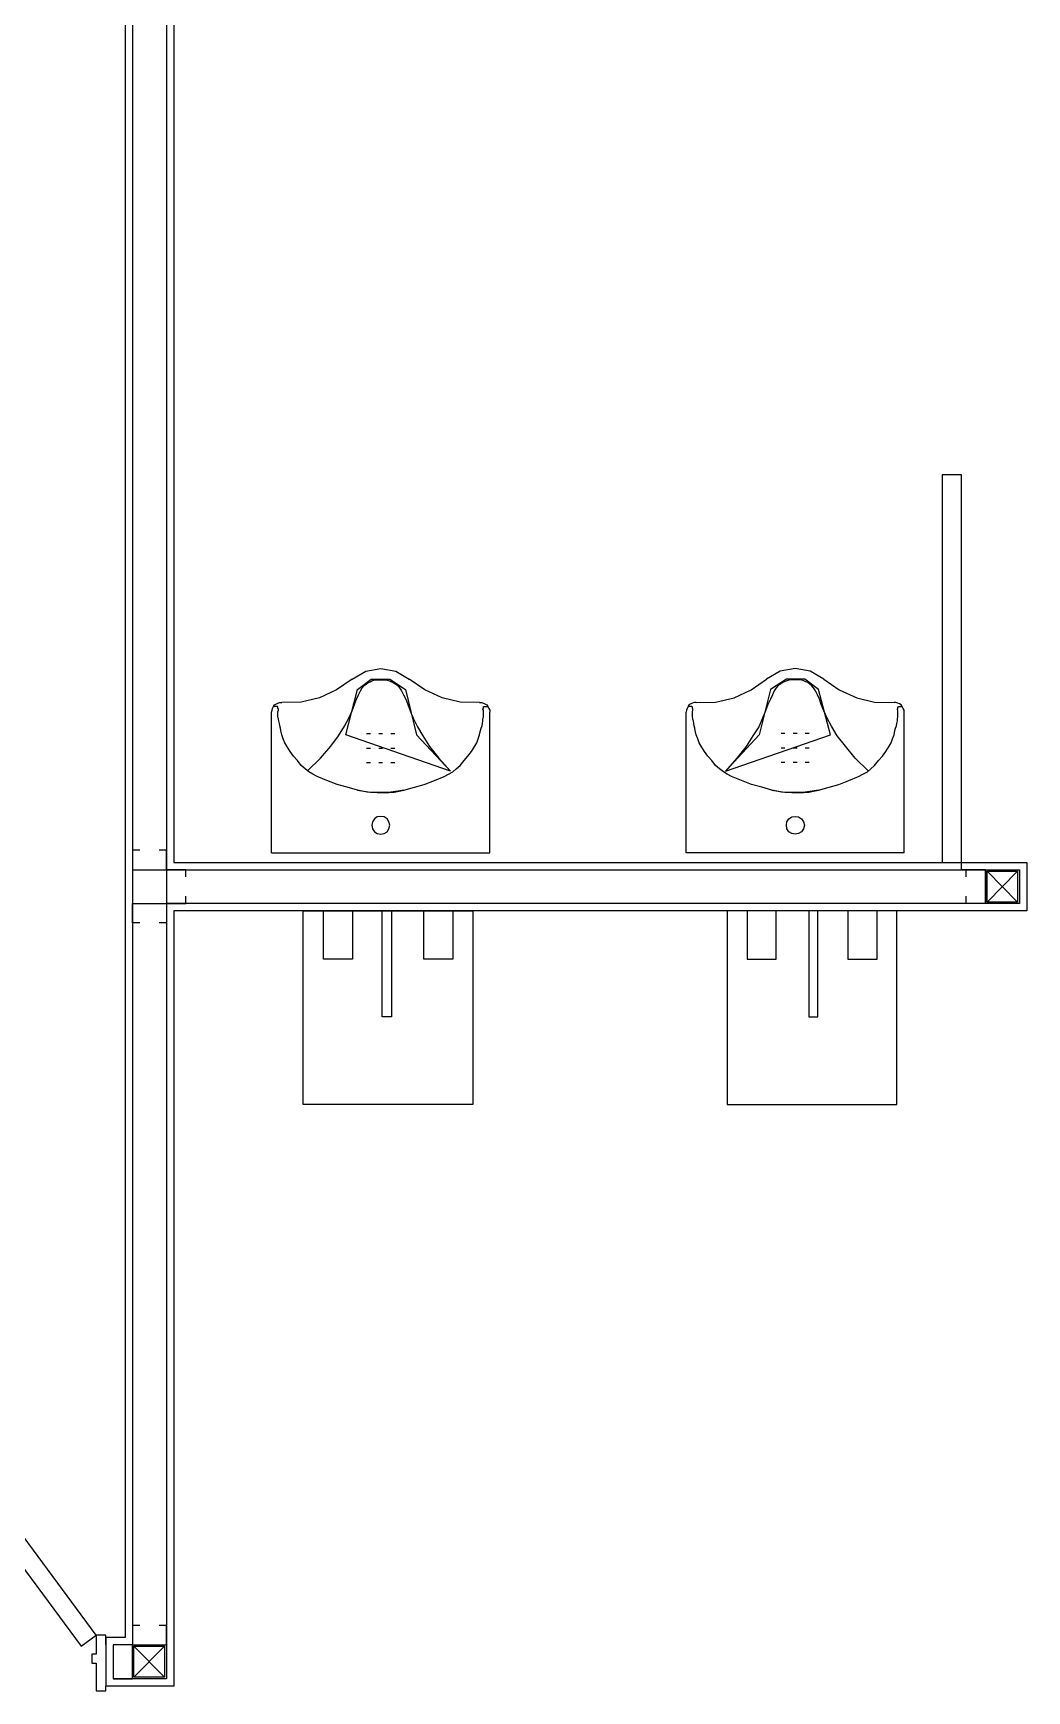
# Model space of a CAD drawing. Header units: metres. Extents: x 2 to 323, y -2 to 254.
# Drawn here: x 163.716 to 165.766, y 38.766 to 42.188 of the extents above; entities that cross this region are included whole.
import ezdxf

# ---------------------------------------------------------------- set-up
doc = ezdxf.new("R2010")
doc.units = ezdxf.units.M
for name, color, linetype in [('0-VISTA-005', 7, 'Continuous'), ('0-VISTA-015', 7, 'Continuous'), ('DURLOCK', 7, 'Continuous'), ('gris 005', 7, 'Continuous'), ('punta 01', 7, 'Continuous'), ('punta 02', 7, 'Continuous')]:
    doc.layers.add(name, color=color, linetype=linetype)

msp = doc.modelspace()

# ---------------------------------------------------------------- linework, layer by layer
for p, q in [((164.208, 40.496), (164.208, 40.786)), ((164.658, 40.496), (164.658, 40.786)), ((165.063, 40.496), (165.063, 40.786)), ((165.513, 40.496), (165.513, 40.786)), ((164.404, 40.742), (164.412, 40.742)), ((164.429, 40.742), (164.437, 40.742)), ((164.454, 40.742), (164.462, 40.742)), ((165.267, 40.742), (165.259, 40.742)), ((165.292, 40.742), (165.284, 40.742)), ((165.317, 40.742), (165.309, 40.742)), ((164.404, 40.712), (164.412, 40.712)), ((164.429, 40.712), (164.437, 40.712)), ((164.454, 40.712), (164.462, 40.712)), ((165.267, 40.712), (165.259, 40.712)), ((165.292, 40.712), (165.284, 40.712)), ((165.317, 40.712), (165.309, 40.712)), ((164.404, 40.682), (164.412, 40.682)), ((164.429, 40.682), (164.437, 40.682)), ((164.454, 40.682), (164.462, 40.682)), ((165.267, 40.682), (165.259, 40.682)), ((165.292, 40.682), (165.284, 40.682)), ((165.317, 40.682), (165.309, 40.682)), ((164.208, 40.496), (164.658, 40.496)), ((165.513, 40.496), (165.063, 40.496))]:
    msp.add_line(p, q)
for points in [[(164.374, 40.854), (164.402, 40.871), (164.433, 40.876), (164.464, 40.871), (164.492, 40.854)], [(165.347, 40.854), (165.319, 40.871), (165.288, 40.876), (165.257, 40.871), (165.229, 40.854)], [(164.374, 40.854), (164.342, 40.832), (164.307, 40.816), (164.269, 40.807), (164.229, 40.806)], [(164.282, 40.665), (164.282, 40.665), (164.309, 40.691), (164.33, 40.716), (164.346, 40.737), (164.358, 40.757), (164.367, 40.774), (164.374, 40.789), (164.379, 40.802), (164.383, 40.813), (164.387, 40.822), (164.391, 40.83), (164.395, 40.836), (164.399, 40.841), (164.403, 40.844), (164.407, 40.847), (164.411, 40.849), (164.415, 40.851), (164.419, 40.852), (164.423, 40.853), (164.428, 40.853), (164.432, 40.853), (164.437, 40.853), (164.442, 40.853), (164.446, 40.852), (164.451, 40.851), (164.455, 40.849), (164.459, 40.847), (164.464, 40.844), (164.468, 40.841), (164.472, 40.836), (164.476, 40.83), (164.48, 40.822), (164.485, 40.813), (164.489, 40.802), (164.494, 40.789), (164.5, 40.774), (164.509, 40.756), (164.52, 40.737), (164.534, 40.715), (164.553, 40.691), (164.577, 40.664), (164.361, 40.739), (164.385, 40.833), (164.413, 40.854), (164.452, 40.854), (164.484, 40.833), (164.507, 40.739), (164.577, 40.664)], [(164.637, 40.806), (164.597, 40.807), (164.56, 40.816), (164.524, 40.832), (164.492, 40.854)], [(165.084, 40.806), (165.124, 40.807), (165.162, 40.816), (165.197, 40.832), (165.229, 40.854)], [(165.439, 40.665), (165.439, 40.665), (165.412, 40.691), (165.392, 40.716), (165.375, 40.737), (165.363, 40.757), (165.354, 40.774), (165.347, 40.789), (165.342, 40.802), (165.338, 40.813), (165.334, 40.822), (165.33, 40.83), (165.326, 40.836), (165.322, 40.841), (165.318, 40.844), (165.314, 40.847), (165.31, 40.849), (165.306, 40.851), (165.302, 40.852), (165.298, 40.853), (165.293, 40.853), (165.289, 40.853), (165.284, 40.853), (165.28, 40.853), (165.275, 40.852), (165.271, 40.851), (165.266, 40.849), (165.262, 40.847), (165.258, 40.844), (165.253, 40.841), (165.249, 40.836), (165.245, 40.83), (165.241, 40.822), (165.237, 40.813), (165.232, 40.802), (165.227, 40.789), (165.221, 40.774), (165.213, 40.756), (165.201, 40.737), (165.187, 40.715), (165.168, 40.691), (165.144, 40.664), (165.361, 40.739), (165.336, 40.833), (165.308, 40.854), (165.27, 40.854), (165.237, 40.833), (165.214, 40.739), (165.144, 40.664)], [(165.347, 40.854), (165.379, 40.832), (165.415, 40.816), (165.452, 40.807), (165.492, 40.806)], [(164.208, 40.786), (164.209, 40.79), (164.21, 40.794), (164.212, 40.798), (164.214, 40.801), (164.218, 40.803), (164.221, 40.805), (164.225, 40.806), (164.229, 40.806)], [(164.481, 40.625), (164.468, 40.623), (164.454, 40.621), (164.44, 40.62), (164.426, 40.62), (164.416, 40.62), (164.405, 40.621), (164.395, 40.623), (164.385, 40.625), (164.364, 40.631), (164.343, 40.637), (164.322, 40.645), (164.302, 40.653), (164.293, 40.658), (164.285, 40.663), (164.277, 40.669), (164.269, 40.676), (164.261, 40.686), (164.253, 40.695), (164.246, 40.705), (164.239, 40.716), (164.235, 40.723), (164.232, 40.731), (164.229, 40.739), (164.227, 40.748), (164.226, 40.753), (164.225, 40.758), (164.224, 40.763), (164.223, 40.768), (164.222, 40.771), (164.222, 40.773), (164.221, 40.776), (164.221, 40.779), (164.221, 40.782), (164.221, 40.784), (164.221, 40.787), (164.222, 40.79), (164.222, 40.791), (164.222, 40.793), (164.221, 40.794), (164.221, 40.796), (164.221, 40.797), (164.22, 40.797), (164.22, 40.798), (164.219, 40.798), (164.217, 40.798), (164.216, 40.798), (164.214, 40.798), (164.213, 40.797)], [(164.385, 40.625), (164.398, 40.623), (164.412, 40.621), (164.426, 40.62), (164.44, 40.62), (164.45, 40.62), (164.461, 40.621), (164.471, 40.623), (164.481, 40.625), (164.503, 40.631), (164.523, 40.637), (164.544, 40.645), (164.564, 40.653), (164.573, 40.658), (164.582, 40.663), (164.589, 40.669), (164.597, 40.676), (164.605, 40.686), (164.613, 40.695), (164.62, 40.705), (164.627, 40.716), (164.631, 40.723), (164.634, 40.731), (164.637, 40.739), (164.639, 40.748), (164.64, 40.753), (164.642, 40.758), (164.643, 40.763), (164.644, 40.768), (164.644, 40.771), (164.644, 40.773), (164.645, 40.776), (164.645, 40.779), (164.645, 40.782), (164.645, 40.784), (164.645, 40.787), (164.645, 40.79), (164.644, 40.791), (164.644, 40.793), (164.645, 40.794), (164.645, 40.796), (164.645, 40.797), (164.646, 40.797), (164.646, 40.798), (164.647, 40.798), (164.649, 40.798), (164.65, 40.798), (164.652, 40.798), (164.654, 40.797)], [(164.637, 40.806), (164.641, 40.806), (164.645, 40.805), (164.648, 40.803), (164.652, 40.801), (164.654, 40.798), (164.656, 40.794), (164.658, 40.79), (164.658, 40.786)], [(165.084, 40.806), (165.08, 40.806), (165.076, 40.805), (165.073, 40.803), (165.069, 40.801), (165.067, 40.798), (165.065, 40.794), (165.064, 40.79), (165.063, 40.786)], [(165.336, 40.625), (165.323, 40.623), (165.309, 40.621), (165.295, 40.62), (165.281, 40.62), (165.271, 40.62), (165.26, 40.621), (165.25, 40.623), (165.24, 40.625), (165.219, 40.631), (165.198, 40.637), (165.177, 40.645), (165.157, 40.653), (165.148, 40.658), (165.14, 40.663), (165.132, 40.669), (165.124, 40.676), (165.116, 40.686), (165.108, 40.695), (165.101, 40.705), (165.094, 40.716), (165.09, 40.723), (165.087, 40.731), (165.084, 40.739), (165.082, 40.748), (165.081, 40.753), (165.08, 40.758), (165.079, 40.763), (165.078, 40.768), (165.077, 40.771), (165.077, 40.773), (165.076, 40.776), (165.076, 40.779), (165.076, 40.782), (165.076, 40.784), (165.076, 40.787), (165.077, 40.79), (165.077, 40.791), (165.077, 40.793), (165.076, 40.794), (165.076, 40.796), (165.076, 40.797), (165.075, 40.797), (165.075, 40.798), (165.074, 40.798), (165.072, 40.798), (165.071, 40.798), (165.069, 40.798), (165.068, 40.797)], [(165.24, 40.625), (165.253, 40.623), (165.267, 40.621), (165.281, 40.62), (165.295, 40.62), (165.305, 40.62), (165.316, 40.621), (165.326, 40.623), (165.336, 40.625), (165.358, 40.631), (165.378, 40.637), (165.399, 40.645), (165.419, 40.653), (165.428, 40.658), (165.437, 40.663), (165.444, 40.669), (165.452, 40.676), (165.46, 40.686), (165.468, 40.695), (165.475, 40.705), (165.482, 40.716), (165.486, 40.723), (165.489, 40.731), (165.492, 40.739), (165.494, 40.748), (165.495, 40.753), (165.497, 40.758), (165.498, 40.763), (165.499, 40.768), (165.499, 40.771), (165.499, 40.773), (165.5, 40.776), (165.5, 40.779), (165.5, 40.782), (165.5, 40.784), (165.5, 40.787), (165.5, 40.79), (165.499, 40.791), (165.499, 40.793), (165.5, 40.794), (165.5, 40.796), (165.5, 40.797), (165.501, 40.797), (165.501, 40.798), (165.502, 40.798), (165.504, 40.798), (165.505, 40.798), (165.507, 40.798), (165.509, 40.797)], [(165.513, 40.786), (165.513, 40.79), (165.511, 40.794), (165.509, 40.798), (165.507, 40.801), (165.503, 40.803), (165.5, 40.805), (165.496, 40.806), (165.492, 40.806)]]:
    msp.add_lwpolyline(points)
for points in [[(164.415, 40.553), (164.416, 40.545), (164.42, 40.539), (164.426, 40.536), (164.433, 40.534), (164.44, 40.536), (164.446, 40.539), (164.45, 40.545), (164.452, 40.553), (164.45, 40.56), (164.446, 40.566), (164.44, 40.57), (164.433, 40.571), (164.426, 40.57), (164.42, 40.566), (164.416, 40.56), (164.415, 40.553)], [(165.307, 40.553), (165.305, 40.545), (165.301, 40.539), (165.295, 40.536), (165.288, 40.534), (165.281, 40.536), (165.275, 40.539), (165.271, 40.545), (165.27, 40.553), (165.271, 40.56), (165.275, 40.566), (165.281, 40.57), (165.288, 40.571), (165.295, 40.57), (165.301, 40.566), (165.305, 40.56), (165.307, 40.553)]]:
    msp.add_lwpolyline(points, close=True)
at = {"layer": '0-VISTA-005'}
for p, q in [((165.747, 40.394), (165.684, 40.458)), ((165.747, 40.458), (165.684, 40.394)), ((163.987, 38.794), (163.924, 38.858)), ((163.987, 38.858), (163.924, 38.794))]:
    msp.add_line(p, q, dxfattribs=at)
for points in [[(165.681, 40.461), (165.751, 40.461), (165.751, 40.391), (165.681, 40.391), (165.681, 40.461)], [(165.684, 40.458), (165.747, 40.458), (165.747, 40.394), (165.684, 40.394), (165.684, 40.458)], [(164.273, 40.376), (164.623, 40.376), (164.623, 39.976), (164.273, 39.976), (164.273, 40.376)], [(164.315, 40.376), (164.375, 40.376), (164.375, 40.276), (164.315, 40.276), (164.315, 40.376)], [(164.436, 40.376), (164.455, 40.376), (164.455, 40.157), (164.436, 40.157), (164.436, 40.376)], [(164.522, 40.376), (164.582, 40.376), (164.582, 40.276), (164.522, 40.276), (164.522, 40.376)], [(165.498, 40.376), (165.148, 40.376), (165.148, 39.976), (165.498, 39.976), (165.498, 40.376)], [(165.249, 40.376), (165.189, 40.376), (165.189, 40.276), (165.249, 40.276), (165.249, 40.376)], [(165.335, 40.376), (165.316, 40.376), (165.316, 40.157), (165.335, 40.157), (165.335, 40.376)], [(165.457, 40.376), (165.397, 40.376), (165.397, 40.276), (165.457, 40.276), (165.457, 40.376)], [(163.921, 38.861), (163.991, 38.861), (163.991, 38.791), (163.921, 38.791), (163.921, 38.861)], [(163.924, 38.858), (163.987, 38.858), (163.987, 38.794), (163.924, 38.794), (163.924, 38.858)]]:
    msp.add_lwpolyline(points, close=True, dxfattribs=at)
at = {"layer": '0-VISTA-015'}
for points in [[(163.936, 40.501), (163.921, 40.501), (163.921, 40.461), (163.991, 40.461), (163.991, 40.501), (163.976, 40.501)], [(164.031, 40.446), (164.031, 40.461), (163.991, 40.461), (163.991, 40.391), (164.031, 40.391), (164.031, 40.406)], [(165.641, 40.446), (165.641, 40.461), (165.681, 40.461), (165.681, 40.391), (165.641, 40.391), (165.641, 40.406)], [(163.936, 40.351), (163.921, 40.351), (163.921, 40.391), (163.991, 40.391), (163.991, 40.351), (163.976, 40.351)], [(163.936, 38.901), (163.921, 38.901), (163.921, 38.861), (163.991, 38.861), (163.991, 38.901), (163.976, 38.901)], [(163.881, 38.806), (163.881, 38.791), (163.921, 38.791), (163.921, 38.861), (163.881, 38.861), (163.881, 38.846)]]:
    msp.add_lwpolyline(points, dxfattribs=at)
at = {"layer": 'DURLOCK'}
for p, q in [((163.921, 43.834), (163.921, 38.861)), ((163.991, 43.834), (163.991, 40.461)), ((163.906, 43.819), (163.906, 38.876)), ((164.006, 43.819), (164.006, 40.476)), ((163.991, 40.461), (165.751, 40.461)), ((164.006, 40.476), (165.766, 40.476)), ((165.766, 40.476), (165.766, 40.376)), ((165.751, 40.391), (163.991, 40.391)), ((163.991, 40.391), (163.991, 38.791)), ((165.766, 40.376), (164.006, 40.376)), ((164.006, 40.376), (164.006, 38.776)), ((163.906, 38.876), (163.866, 38.876)), ((163.866, 38.876), (163.866, 38.776)), ((163.921, 38.861), (163.881, 38.861)), ((163.881, 38.861), (163.881, 38.791)), ((164.006, 38.776), (163.866, 38.776)), ((164.006, 38.776), (163.866, 38.776)), ((163.991, 38.791), (163.881, 38.791)), ((163.991, 38.791), (163.881, 38.791))]:
    msp.add_line(p, q, dxfattribs=at)
at = {"layer": 'gris 005'}
for p, q in [((165.631, 40.461), (165.631, 40.476)), ((165.681, 40.461), (165.631, 40.461))]:
    msp.add_line(p, q, dxfattribs=at)
msp.add_lwpolyline([(165.631, 40.476), (165.631, 41.276), (165.591, 41.276), (165.591, 40.476), (165.631, 40.476)], close=True, dxfattribs=at)
at = {"layer": 'punta 01'}
msp.add_lwpolyline([(163.815, 38.858), (163.846, 38.881), (163.355, 39.546), (163.324, 39.522), (163.815, 38.858)], close=True, dxfattribs=at)
at = {"layer": 'punta 02'}
msp.add_lwpolyline([(163.866, 38.862), (163.866, 38.881), (163.846, 38.881), (163.846, 38.842), (163.837, 38.842), (163.837, 38.823), (163.846, 38.823), (163.846, 38.766), (163.866, 38.766), (163.866, 38.776)], dxfattribs=at)

doc.saveas('drawing.dxf')
